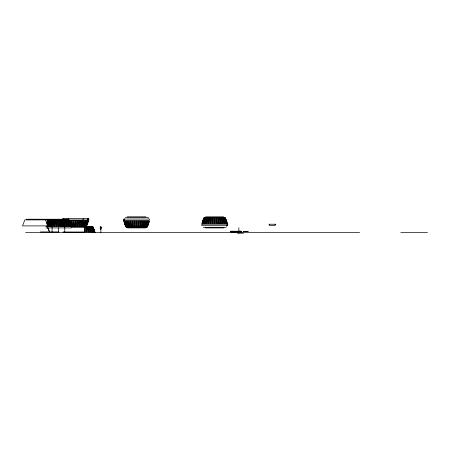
<?xml version="1.0" encoding="UTF-8"?>
<svg xmlns="http://www.w3.org/2000/svg" width="450" height="450" viewBox="0 0 450 450"><rect width="100%" height="100%" fill="white"/><g stroke="black" fill="none" stroke-linecap="round" stroke-linejoin="round"><path stroke-width="0.67" d="M77.951 220.646L77.546 226.654M138.791 221.231L138.392 227.244M212.411 223.509L212.816 217.496M80.089 220.646L79.296 226.654M140.929 221.231L140.136 227.244M210.274 223.509L211.067 217.496M100.817 232.588L100.884 229.179L100.254 228.876L100.412 227.042M100.468 228.949L100.631 227.042M100.637 229.016L100.806 227.042M100.766 229.078L100.935 227.042M100.817 229.247L101.025 227.042L100.282 227.042L100.254 228.876M100.873 229.213L101.064 227.042M54.394 224.201L54.259 225.906L53.876 219.893M52.307 225.906L52.447 224.201M82.041 220.646L80.933 226.654M82.097 220.646L80.888 226.654M208.356 222.654L208.266 223.509L208.463 221.805M208.322 223.509L209.43 217.496L208.648 220.972M52.256 225.906L52.341 225.051M52.397 225.051L52.583 223.369M50.49 225.906L51.981 219.893M83.858 220.646L82.373 226.654M144.697 221.231L143.213 227.244M206.505 223.509L207.99 217.496M48.921 225.906L50.698 219.893M85.427 220.646L83.655 226.654M146.267 221.231L144.495 227.244M204.936 223.509L206.708 217.496M47.644 225.906L49.652 219.893M86.704 220.646L84.696 226.654M147.544 221.231L145.536 227.244L145.738 226.935M203.659 223.509L205.667 217.496M123.784 220.466L123.446 219.628A0.776 0.776 0 0 1 124.312 219.133M149.732 220.061L149.597 219.296M227.16 224.179L227.756 225.112A0.776 0.776 0 0 1 226.637 225.512L227.306 225.512M52.633 223.369L53.415 219.893L52.785 222.547M87.643 220.646L86.743 223.999L85.466 226.654M148.483 221.231L147.583 224.584L146.306 227.244L146.514 226.935M202.719 223.509L203.619 220.151L204.896 217.496M88.239 220.646L86.94 224.803M149.068 221.231L148.123 224.584L146.79 227.244L146.97 226.935M202.14 223.509L203.794 218.565M86.102 226.654L87.469 223.999L88.425 220.646L69.401 220.646M123.896 221.231L124.858 224.584L126.219 227.244L146.959 227.244L148.309 224.584L149.265 221.231L123.896 221.231L123.896 219.223L124.566 219.223M227.306 223.509L226.344 220.151L224.983 217.496L204.244 217.496L202.894 220.151L201.938 223.509L227.306 223.509L227.306 224.229M48.398 219.893L46.766 223.369L64.114 223.369L64.766 225.906L64.766 232.588M47.07 222.547L47.413 221.749M148.123 224.584L147.398 226.17M48.246 219.893L46.884 222.547L53.972 222.547M85.939 226.654L86.951 224.803M86.13 226.35L86.558 225.585M203.805 218.565L204.412 217.496L204.232 217.806M48.887 219.893L47.07 224.201L64.373 224.201M48.218 220.202L48.409 219.893M226.856 226.62L226.626 226.924M127.237 216.827L145.941 216.827M205.594 216.827L223.633 216.827M125.241 217.316L147.943 217.316M204.064 217.806L225.18 217.806M63.056 218.638L88.442 218.638L88.442 219.977L67.067 219.977M203.636 218.565L225.607 218.565M124.177 219.032L149.001 219.032M26.173 219.223L67.618 219.223M203.243 219.352L226.001 219.352M202.894 220.151L226.344 220.151M48.049 220.202L69.165 220.202L70.639 223.369L71.291 226.575L45.906 226.575M123.896 220.562L149.282 220.562M47.621 220.961L69.598 220.961M202.59 220.972L226.654 220.972M69.491 221.501L88.251 221.501M47.233 221.749L69.986 221.749M202.331 221.805L226.912 221.805M124.071 222.086L149.091 222.086M70.245 222.351L88.031 222.351M54.113 222.547L63.81 222.547L64.114 223.369M63.788 219.893L64.468 222.547L70.335 222.547M202.112 222.654L227.132 222.654M124.29 222.936L148.877 222.936M70.363 223.183L87.772 223.183M64.468 222.547L64.62 223.369L70.639 223.369M124.549 223.768L148.612 223.768M70.498 223.999L87.469 223.999M201.921 224.179L227.306 224.179M64.62 223.369L64.749 224.201L70.903 224.201M268.819 224.235L275.827 224.235M124.858 224.584L148.309 224.584M70.656 224.803L87.12 224.803M46.867 225.051L64.592 225.051M64.749 224.201L64.862 225.051L71.117 225.051M125.207 225.388L147.96 225.388M70.83 225.585L86.726 225.585M202.438 225.703L227.025 225.703M71.291 225.906L22.5 225.906L24.84 219.893L68.968 219.893L69.165 220.202M125.595 226.17L147.572 226.17M71.021 226.35L86.299 226.35M71.111 226.654L84.223 226.654M47.391 226.884L49.5 231.727L47.194 226.575M92.976 226.884L92.779 226.575L84.212 226.575L84.246 226.884L92.976 226.884L95.102 232.588M126.022 226.935L147.139 226.935M71.123 227.323L84.223 227.323M203.265 227.419L225.968 227.424M131.642 227.509L133.644 227.509M84.246 226.884L84.319 227.644L93.403 227.644M131.243 227.576L141.936 227.576M45.906 227.908L71.291 227.908M127.569 227.908L145.609 227.908M205.262 227.908L223.965 227.908M84.319 227.644L84.386 228.426L93.791 228.426M84.386 228.426L84.448 229.23L94.14 229.23M84.448 229.23L84.499 230.046L94.449 230.046M84.499 230.046L84.544 230.884L94.708 230.884M237.825 231.317L241.127 231.249L238.056 231.317L240.958 231.919M248.006 231.317L243.163 231.486L248.175 231.486L247.776 231.317M233.28 231.486L234.281 231.486L234.281 231.919M237.825 231.486L241.296 231.486M230.608 231.581L233.944 231.581L233.944 231.919M234.281 231.547L241.296 231.581M84.544 230.884L84.583 231.727L94.927 231.727M233.28 231.851L235.282 231.784M40.393 231.919L58.427 231.919M63.056 232.003L84.949 232.003M25.594 232.588L359.606 232.588M400.781 232.588L427.5 232.588M237.471 233.173L243.653 233.173M201.814 225.613L201.426 224.944M148.461 217.676L148.911 218.278M62.443 219.893L63.81 222.547M47.351 226.575L47.548 226.884M224.826 217.496L226.17 220.151L227.115 223.509M126.377 227.244L125.032 224.584L124.087 221.231M92.621 226.575L93.966 229.23L94.911 232.588M68.811 219.893L70.155 222.547L71.1 225.906M62.286 219.893L63.63 222.547L64.575 225.906M224.359 217.496L225.641 220.151L226.541 223.509M126.844 227.244L125.561 224.584L124.661 221.231M92.154 226.575L93.437 229.23L94.337 232.588M68.344 219.893L69.626 222.547L70.526 225.906M61.819 219.893L63.101 222.547L64.001 225.906M223.594 217.496L225.607 223.509M127.609 227.244L125.595 221.231M91.389 226.575L93.403 232.588M67.579 219.893L69.593 225.906M61.054 219.893L63.068 225.906M222.559 217.496L224.336 223.509M128.644 227.244L126.866 221.231M90.354 226.575L92.132 232.588M66.544 219.893L68.321 225.906M60.019 219.893L61.796 225.906M221.282 217.496L222.773 223.509M129.926 227.244L128.43 221.231M89.072 226.575L90.568 232.588M65.267 219.893L66.758 225.906M58.742 219.893L60.233 225.906M45.546 219.893L47.886 225.906M219.797 217.496L220.961 223.509M131.406 227.244L130.241 221.231M87.593 226.575L88.757 232.588M57.257 219.893L58.421 225.906M218.16 217.496L218.953 223.509M133.043 227.244L132.249 221.231M85.956 226.575L86.749 232.588M72.203 226.654L71.409 220.646M62.145 219.893L62.212 220.202M55.62 219.893L56.413 225.906M216.416 217.496L216.816 223.509M134.786 227.244L134.387 221.231M73.946 226.654L73.547 220.646M64.862 225.051L64.946 225.906M84.583 231.727L84.611 232.588M275.136 224.235L275.136 225.574L269.511 225.574L269.511 224.235M238.877 227.717L238.877 233.173M235.282 231.547L235.282 231.919M234.152 231.486L234.152 231.851M233.404 231.486L233.404 231.851M233.28 231.249L233.28 231.919M232.611 231.249L232.611 231.581M231.941 231.249L231.941 231.919M231.773 231.249L231.773 231.919M231.705 231.249L231.705 231.919M230.94 231.249L230.94 231.581M214.616 217.496L214.616 223.509M136.592 221.231L136.592 227.244M83.098 218.638L83.098 219.977M75.746 220.646L75.746 226.654M68.4 218.638L68.4 219.977M58.601 227.784L58.601 232.588M52.076 219.561L52.076 231.902M62.556 219.308A0.776 0.776 0 0 1 63.726 218.638M227.16 224.083A0.776 0.776 0 0 1 227.807 224.848M202.061 224.269A0.776 0.759 -90 0 1 202.309 224.179M124.043 220.657A0.776 0.776 0 0 1 123.396 219.893M142.937 221.231L141.727 227.244L142.937 221.231M241.296 231.249L230.608 231.249L230.608 231.919L241.296 231.919L241.296 231.249M87.772 219.977L87.772 218.638A0.776 0.776 0 0 1 88.757 218.807A0.776 0.776 0 0 1 88.757 219.808A0.776 0.776 0 0 1 87.772 219.977"/></g></svg>
